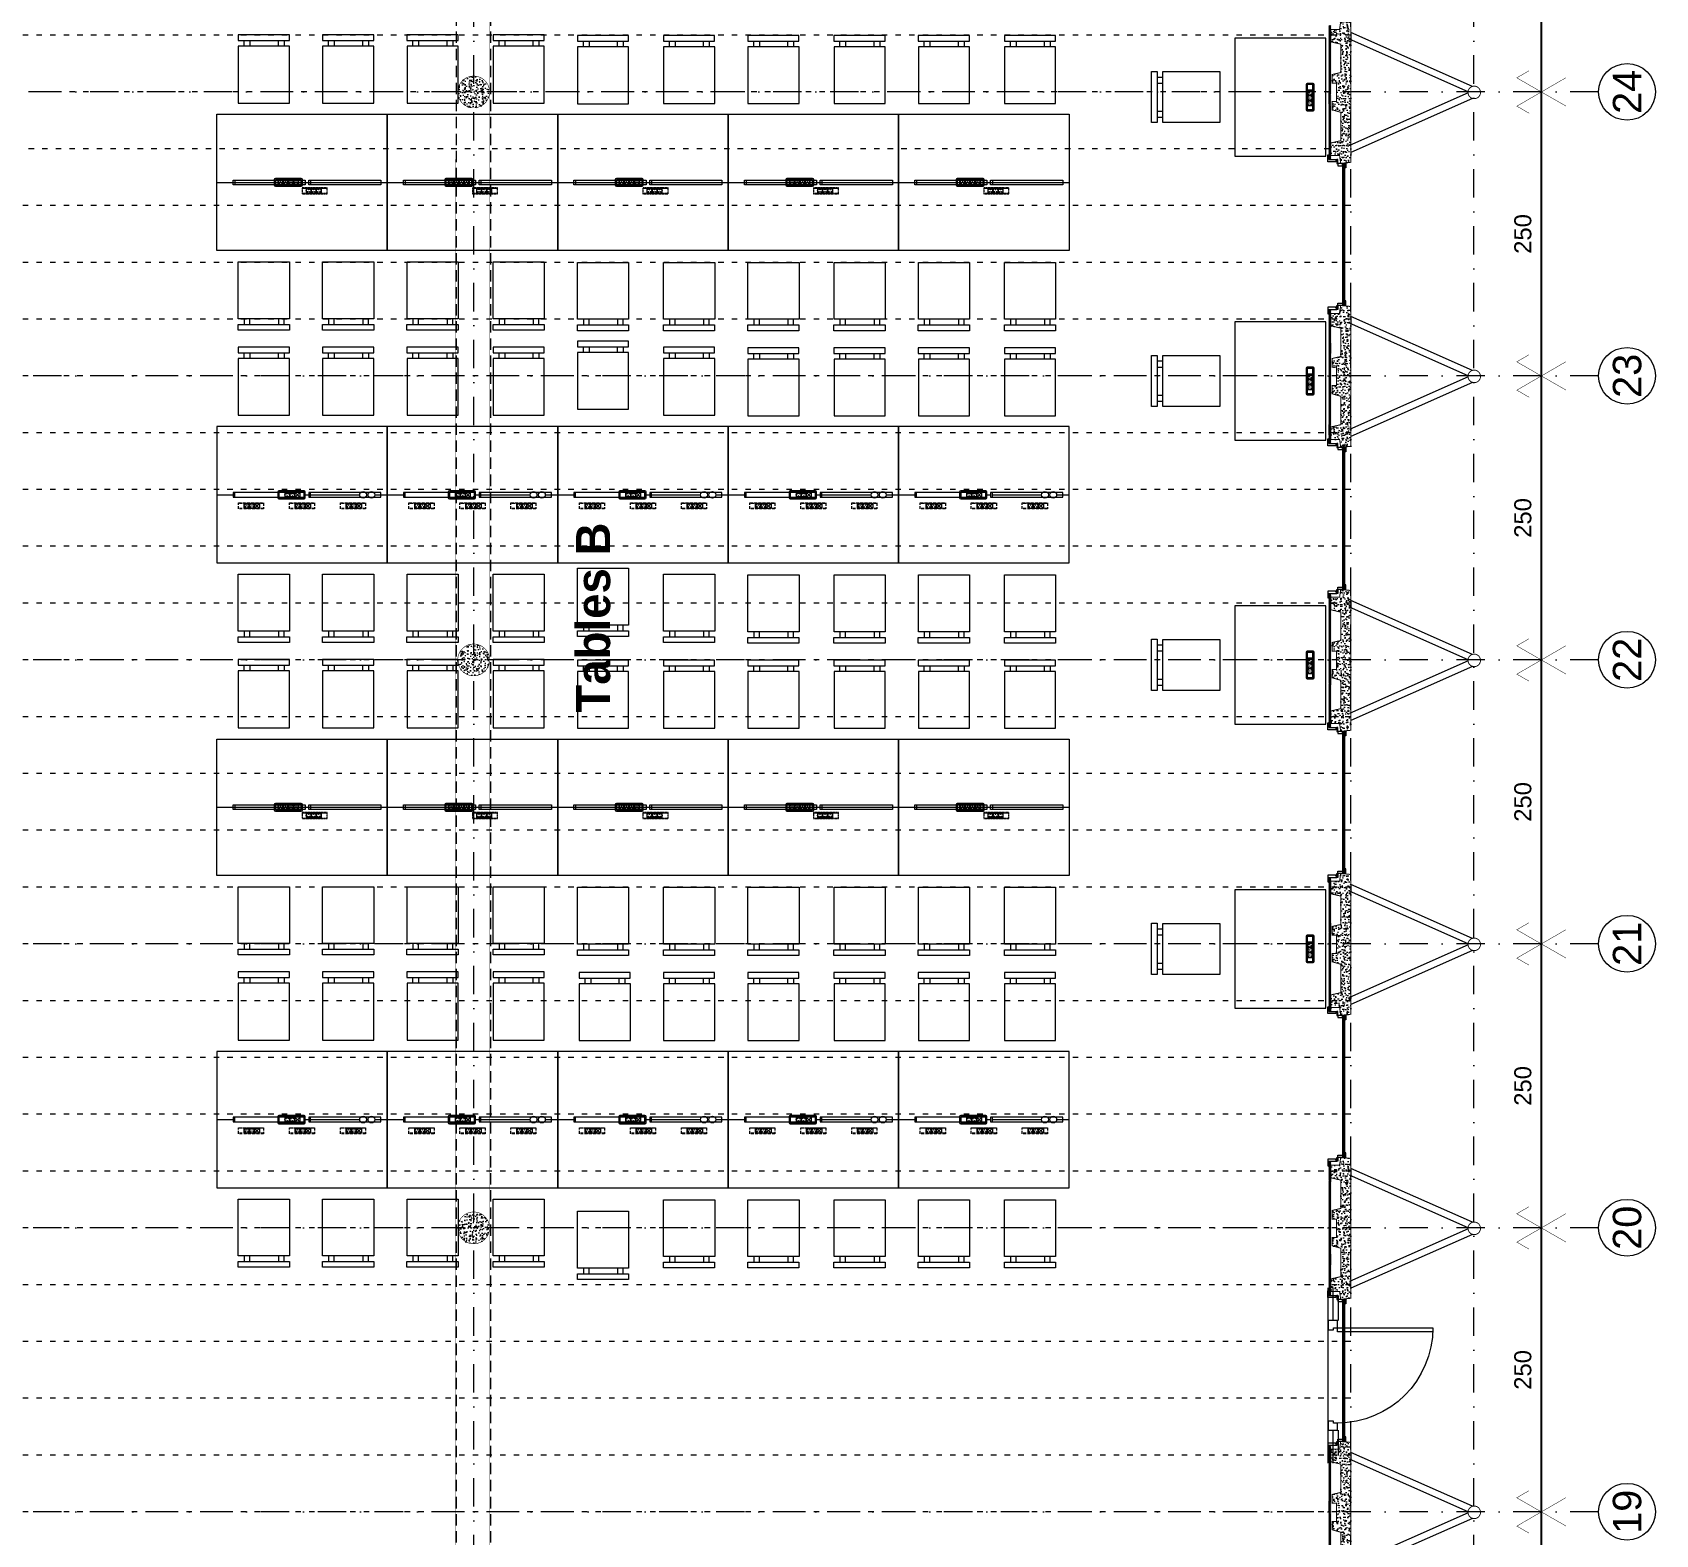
# Model space of a CAD drawing. Header units: millimetres. Extents: x 0 to 111176, y 95213 to 141729.
# Drawn here: x 56859 to 58288, y 113716 to 115038 of the extents above; entities that cross this region are included whole.
import ezdxf
from ezdxf.enums import TextEntityAlignment as Align

# ---------------------------------------------------------------- set-up
doc = ezdxf.new("R2010")
doc.units = ezdxf.units.MM
for name, pattern in [('ACAD_ISO03W100', [30, 12, -18]), ('CONTINU', [0]), ('DISCONTINU', [0.75, 0.5, -0.25]), ('HIDDEN2', [0.1875, 0.125, -0.0625]), ('TIRETPT2', [0.5, 0.25, -0.125, 0, -0.125])]:
    doc.linetypes.add(name, pattern=pattern)
doc.layers.get('Defpoints').update_dxf_attribs({"lineweight": 9})
doc.layers.add('CDP', color=7, linetype='Continuous', lineweight=9, true_color=0x364259)
doc.layers.add('STR_BOLLARD', color=7, linetype='Continuous', lineweight=9, true_color=0x1c1c1c)
for name, color, linetype, lineweight in [('CFO_ECL_Lampe-tables_Silvera', 2, 'Continuous', 9), ('CFO_PC_SILVERA', 232, 'Continuous', 9), ('MEN_Ext', 115, 'Continuous', 9), ('MOB_chaises-tables_Silvera', 27, 'Continuous', 9), ('MOB_texte_Silvera', 196, 'Continuous', 9), ('STR_BOLLARD_Axes', 252, 'Continuous', 9), ('STR_BOLLARD_projeté', 251, 'Continuous', 9)]:
    doc.layers.add(name, color=color, linetype=linetype, lineweight=lineweight)
doc.styles.add('Arial-15', font='arial.ttf', dxfattribs={"height": 15})
doc.styles.add('Arial-20', font='arial.ttf', dxfattribs={"height": 20})
doc.styles.add('BOLD', font='BOLD')
doc.dimstyles.new('Cote-15', dxfattribs={"dimtxt": 15, "dimasz": 15, "dimexe": 1.25, "dimexo": 0.625, "dimgap": 7.5, "dimtad": 1, "dimdec": 0, "dimrnd": 0.025, "dimtxsty": 'Arial-15', "dimblk": 'ARCHTICK', "dimcen": 2.5, "dimse1": 1, "dimse2": 1, "dimazin": 0, "dimtfac": 1, "dimtmove": 1, "dimatfit": 3, "dimfxl": 1, "dimarcsym": 0})

# ---------------------------------------------------------------- blocks, each defined once
blk = doc.blocks.new('Fenetres Ext')
for points in [[(14.09999999846332, 3.400000005214679), (14.09999999846332, 4.400000005214679), (18.09999999846332, 4.400000005214679), (18.09999999846332, 3.400000005214679)], [(14.09999999846332, 1.400000005214679), (139.0999999735504, 1.400000005214679), (139.0999999735504, 3.400000005214679), (14.09999999846332, 3.400000005214679), (14.09999999846332, 1.400000005214679)], [(14.09999999846332, -2.599999994785321), (16.09999999846332, -2.599999994785321), (16.09999999846332, 1.400000005214679), (14.09999999846332, 1.400000005214679)], [(139.0999999735504, 3.400000005214679), (139.0999999735504, 4.400000005214679), (135.0999999735504, 4.400000005214679), (135.0999999735504, 3.400000005214679)], [(139.0999999735504, -2.599999994785321), (137.0999999735504, -2.599999994785321), (137.0999999735504, 1.400000005214679), (139.0999999735504, 1.400000005214679)], [(6.599999998463318, -10.59999999478532), (10.59999999846332, -10.59999999478532), (10.59999999846332, -3.599999994785321), (11.59999999846332, -3.599999994785321), (11.59999999846332, -4.585936534454959), (12.59999999972251, -4.585936534454959), (12.59999999846332, -11.59999999478532), (6.599999998463318, -11.59999999478532)], [(10.59999999846332, -3.599999994785321), (14.09999999846332, -3.599999994785321), (14.09999999846332, -2.599999994785321), (10.59999999846332, -2.599999994785321), (10.59999999846332, -3.599999994785321)], [(142.5999999735504, -3.599999994785321), (139.0999999735504, -3.599999994785321), (139.0999999735504, -2.599999994785321), (142.5999999735504, -2.599999994785321), (142.5999999735504, -3.599999994785321)], [(146.5999999735504, -10.59999999478532), (142.5999999735504, -10.59999999478532), (142.5999999735504, -3.599999994785321), (141.5999999735504, -3.599999994785321), (141.5999999735504, -4.585936534454959), (140.5999999722912, -4.585936534454959), (140.5999999735504, -11.59999999478532), (146.5999999735504, -11.59999999478532)]]:
    blk.add_lwpolyline(points, close=True)
blk.add_lwpolyline([(14.09999999846332, 2.400000005214679), (139.0999999735504, 2.400000005214679)])
blk = doc.blocks.new('panneau+contreventement')
at = {"lineweight": 5}
h = blk.add_hatch(dxfattribs=at)
h.set_pattern_fill('AR-CONC', color=252, scale=0.04, angle=360, style=0)
h.set_pattern_definition([(49.99999999999994, (6.955815479159355e-08, 17.59999999470892), (7.287386759840159, -0.6375634215561317), [0.7619999999999998, -8.381999999999998]), (354.9999999999999, (6.955815479159355e-08, 17.59999999470892), (-1.409736856998765, 7.642273809561408), [0.6096, -6.7056233668]), (100.4514446999998, (0.6072803495580956, 17.54686985470835), (5.877649883614139, 7.004710076487798), [0.6476003520000001, -7.123609784]), (46.18419999999995, (6.955815479159355e-08, 19.63199999470817), (10.8431616356852, -1.681693117309098), [1.143, -12.573]), (96.63555760999995, (0.9035960695582617, 19.49185999470865), (9.49616536206013, 9.89704498390885), [0.9714009256, -10.6854243264]), (351.18415117, (6.955815479159355e-08, 19.63199999470817), (9.496165362599092, 9.897044983421296), [0.9143986827999999, -10.0583892768]), (20.99999999999999, (1.016000069557776, 19.12399999471018), (6.064575650765295, -4.090607927483512), [0.7619999999999999, -8.382]), (326, (1.016000069557776, 19.12399999471018), (2.472081133905891, 7.367518644892768), [0.6096, -6.7056]), (71.45144499999996, (1.521381373558143, 18.78311599870722), (8.53665677114865, 3.2769107554362), [0.647600352, -7.123597503999998]), (37.49999999999993, (6.955815479159355e-08, 17.59999999470892), (0.1235441300236765, 3.382201554926124), [0, -6.624319999999999, 0, -6.8072, 0, -6.731]), (7.499999999999964, (6.955815479159355e-08, 17.59999999470892), (2.672786500412234, 4.007222992724778), [0, -3.88112, 0, -6.47192, 0, -2.5654]), (327.4999999999998, (-2.265679930442275, 17.59999999470892), (5.423623806674856, -0.2291497597069439), [0, -2.54, 0, -7.9248, 0, -10.5156]), (317.4999999999999, (-3.281679930441896, 17.59999999470892), (5.925167255440723, 1.017059641333315), [0, -3.302, 0, -5.26288, 0, -7.4676])])
h.paths.add_polyline_path([(8.000000000007276, 16.62599197128293), (8.000000000007276, 12.62599197128293), (-8, 12.62599197128293), (-8, 16.62599197128293), (-15.27348650529757, 16.62599197128293), (-17.5, 9), (-42.54545454565005, 9), (-44.5, 17.59999999831052), (-55.5, 17.59999999831052), (-55.5, 10), (-62.5, 9), (-61.5, 0), (61.5, 0), (62.5, 9), (55.5, 10), (55.5, 17.59999999831052), (44.5, 17.59999999831052), (42.5, 9), (17.50000000000728, 9), (15.72651349470971, 16.62599197128293)])
at = {"layer": 'CDP'}
h = blk.add_hatch(dxfattribs=at)
h.set_pattern_fill('ANSI31', color=256, scale=5)
h.set_pattern_definition([(45, (0, 0), (-0.4419417382415922, 0.4419417382415922), [])])
h.paths.add_polyline_path([(-59, 17.59999999831052), (-59, 19.3999999983098), (58.99999999767169, 19.3999999983098), (58.99999999767169, 17.59999999831052)])
at = {"linetype": 'Continuous', "lineweight": 5, "const_width": 0.8799999952316284}
blk.add_lwpolyline([(8.000000000007276, 16.62599197128293), (8.000000000007276, 12.62599197128293), (-8, 12.62599197128293), (-8, 16.62599197128293), (-15.27348650529757, 16.62599197128293), (-17.5, 9), (-42.54545454565005, 9), (-44.5, 17.59999999831052), (-55.5, 17.59999999831052), (-55.5, 10), (-62.5, 9), (-61.5, 0), (61.5, 0), (62.5, 9), (55.5, 10), (55.5, 17.59999999831052), (44.5, 17.59999999831052), (42.5, 9), (17.50000000000728, 9), (15.72651349470971, 16.62599197128293)], close=True, dxfattribs=at)
for points in [[(-5.29915068641867, -107.0272467950708), (-52.79727948180198, 0.03446815508141299)], [(-0.5113040249361802, -103.0238181007117), (-46.75775930929467, 1.216600178464432)], [(0.5113040249361802, -103.0238181007117), (46.75775930929467, 1.216600178464432)], [(5.29915068641867, -107.0272467950708), (52.79727948180198, 0.03446815508141299)], [(52.79745963354026, 0), (46.20254036645974, 0)]]:
    blk.add_lwpolyline(points)
at = {"const_width": 0.8}
blk.add_lwpolyline([(4.886542232529791, -105.9757763550551, 128.1178204295244), (4.962955946750299, -106.1295426030811, 0.007805315424875689)], format="xyb", close=True, dxfattribs=at)
at = {"layer": 'CDP', "const_width": 0.2}
blk.add_lwpolyline([(-59, 17.59999999831052), (-59, 19.3999999983098), (58.99999999767169, 19.3999999983098), (58.99999999767169, 17.59999999831052), (-59, 17.59999999831052)], close=True, dxfattribs=at)
blk = doc.blocks.new('poteau')
at = {"layer": 'STR_BOLLARD', "lineweight": 5}
h = blk.add_hatch(dxfattribs=at)
h.set_pattern_fill('AR-CONC', color=252, scale=0.04, angle=359.9999999999999, style=0)
h.set_pattern_definition([(49.99999999999999, (-34103.71972945715, -3518.988229174639), (7.287386759840159, -0.6375634215561317), [0.762, -8.382000000000001]), (355, (-34103.71972945715, -3518.988229174639), (-1.409736856998765, 7.642273809561408), [0.6096, -6.7056233668]), (100.4514446999999, (-34103.11244917716, -3519.04135931464), (5.877649883614139, 7.004710076487798), [0.6476003520000001, -7.123609784]), (46.18419999999993, (-34103.71972945715, -3516.956229174639), (10.8431616356852, -1.681693117309098), [1.143, -12.573]), (96.63555760999996, (-34102.81613345716, -3517.096369174639), (9.49616536206013, 9.89704498390885), [0.9714009256, -10.6854243264]), (351.18415117, (-34103.71972945715, -3516.956229174639), (9.496165362599092, 9.897044983421296), [0.9143986828, -10.0583892768]), (21, (-34102.70372945715, -3517.46422917464), (6.064575650765295, -4.090607927483512), [0.762, -8.382000000000001]), (326, (-34102.70372945715, -3517.46422917464), (2.472081133905891, 7.367518644892768), [0.6096, -6.7056]), (71.45144499999996, (-34102.19834815315, -3517.805113170639), (8.53665677114865, 3.2769107554362), [0.6476003520000001, -7.123597503999999]), (37.49999999999994, (-34103.71972945715, -3518.988229174639), (0.1235441300236765, 3.382201554926124), [0, -6.62432, 0, -6.807200000000001, 0, -6.731000000000001]), (7.499999999999974, (-34103.71972945715, -3518.988229174639), (2.672786500412234, 4.007222992724778), [0, -3.88112, 0, -6.47192, 0, -2.5654]), (327.4999999999999, (-34105.98540945715, -3518.988229174639), (5.423623806674856, -0.2291497597069439), [0, -2.54, 0, -7.9248, 0, -10.5156]), (317.4999999999999, (-34107.00140945715, -3518.988229174639), (5.925167255440723, 1.017059641333315), [0, -3.302, 0, -5.26288, 0, -7.4676])])
edge = h.paths.add_edge_path()
edge.add_arc((2.613544936025392e-10, 6.674660824046441e-11), 13.99999999999927, 284.7547730335563, 644.0803509681097)
edge.add_arc((2.613806948659203e-10, 6.66435795437792e-11), 13.99999999999917, 284.0803509681096, 284.7547730335563)
at = {"layer": 'STR_BOLLARD', "lineweight": 5, "const_width": 0.5}
blk.add_lwpolyline([(3.565555101478822, -13.53834616259883, 339.820519298623), (3.405953449982917, -13.57937705112045, 0.002942729891838111)], format="xyb", close=True, dxfattribs=at)
blk = doc.blocks.new('Axe-construction')
at = {"const_width": 0.4}
for points in [[(-18.71420953128381, 10.80465391055782), (-12.47613968752262, 21.60930782111564), (12.47613968752262, -21.60930782111564)], [(18.71420953128381, 10.80465391055782), (12.47613968752262, 21.60930782111564), (-12.47613968752262, -21.60930782111564)]]:
    blk.add_lwpolyline(points, dxfattribs=at)
blk = doc.blocks.new('n°-axe')
at = {"layer": 'STR_BOLLARD_Axes', "linetype": 'CONTINU', "ltscale": 60}
blk.add_circle((0, -25), 25, dxfattribs=at)
at = {"layer": 'STR_BOLLARD_Axes', "style": 'Arial-20'}
blk.add_attdef('AXE', text='', height=25, dxfattribs=at).set_placement((0, -25), align=Align.MIDDLE_CENTER)
blk = doc.blocks.new('*D351')
at = {"layer": 'Defpoints', "color": 0, "transparency": 16777216}
for p in [(58187.28011794925, 115235.7010580787), (58187.2813799537, 115235.7010580639), (58187.27845848007, 114985.701058124)]:
    blk.add_point(p, dxfattribs=at)
at = {"layer": 'STR_BOLLARD_Axes', "color": 0, "lineweight": -2, "transparency": 16777216}
blk.add_line((58187.27719647562, 114985.7010581388), (58187.28011794925, 115235.7010580787), dxfattribs=at)
at = {"layer": 'STR_BOLLARD_Axes', "color": 0, "lineweight": 5, "transparency": 16777216, "insert": (58171.05592379572, 115110.7011476062), "char_height": 15, "attachment_point": 5, "rotation": 89.99933044756455, "style": 'Arial-15'}
blk.add_mtext('250', dxfattribs=at)
blk = doc.blocks.new('_None')
blk = doc.blocks.new('*D352')
at = {"layer": 'Defpoints', "color": 0, "transparency": 16777216}
for p in [(58187.27497457098, 114985.7010581845), (58187.27623657543, 114985.7010581697), (58187.2733151018, 114735.7010582299)]:
    blk.add_point(p, dxfattribs=at)
at = {"layer": 'STR_BOLLARD_Axes', "color": 0, "lineweight": -2, "transparency": 16777216}
blk.add_line((58187.27205309735, 114735.7010582446), (58187.27497457098, 114985.7010581845), dxfattribs=at)
at = {"layer": 'STR_BOLLARD_Axes', "color": 0, "lineweight": 5, "transparency": 16777216, "insert": (58171.05078041746, 114860.7011477121), "char_height": 15, "attachment_point": 5, "rotation": 89.99933044756455, "style": 'Arial-15'}
blk.add_mtext('250', dxfattribs=at)
blk = doc.blocks.new('*D353')
at = {"layer": 'Defpoints', "color": 0, "transparency": 16777216}
for p in [(58187.26983119271, 114735.7010582903), (58187.27109319717, 114735.7010582756), (58187.26817172354, 114485.7010583357)]:
    blk.add_point(p, dxfattribs=at)
at = {"layer": 'STR_BOLLARD_Axes', "color": 0, "lineweight": -2, "transparency": 16777216}
blk.add_line((58187.26690971908, 114485.7010583504), (58187.26983119271, 114735.7010582903), dxfattribs=at)
at = {"layer": 'STR_BOLLARD_Axes', "color": 0, "lineweight": 5, "transparency": 16777216, "insert": (58171.04563703919, 114610.7011478178), "char_height": 15, "attachment_point": 5, "rotation": 89.99933044756455, "style": 'Arial-15'}
blk.add_mtext('250', dxfattribs=at)
blk = doc.blocks.new('*D354')
at = {"layer": 'Defpoints', "color": 0, "transparency": 16777216}
for p in [(58187.26468781442, 114485.7010583961), (58187.2659498189, 114485.7010583814), (58187.26302834527, 114235.7010584415)]:
    blk.add_point(p, dxfattribs=at)
at = {"layer": 'STR_BOLLARD_Axes', "color": 0, "lineweight": -2, "transparency": 16777216}
blk.add_line((58187.26176634079, 114235.7010584562), (58187.26468781442, 114485.7010583961), dxfattribs=at)
at = {"layer": 'STR_BOLLARD_Axes', "color": 0, "lineweight": 5, "transparency": 16777216, "insert": (58171.04049366093, 114360.7011479237), "char_height": 15, "attachment_point": 5, "rotation": 89.99933044756455, "style": 'Arial-15'}
blk.add_mtext('250', dxfattribs=at)
blk = doc.blocks.new('*D355')
at = {"layer": 'Defpoints', "color": 0, "transparency": 16777216}
for p in [(58187.25954443609, 114235.7010585019), (58187.26080644062, 114235.7010584872), (58187.25788496698, 113985.7010585473)]:
    blk.add_point(p, dxfattribs=at)
at = {"layer": 'STR_BOLLARD_Axes', "color": 0, "lineweight": -2, "transparency": 16777216}
blk.add_line((58187.25662296246, 113985.701058562), (58187.25954443609, 114235.7010585019), dxfattribs=at)
at = {"layer": 'STR_BOLLARD_Axes', "color": 0, "lineweight": 5, "transparency": 16777216, "insert": (58171.03535028266, 114110.7011480295), "char_height": 15, "attachment_point": 5, "rotation": 89.99933044756288, "style": 'Arial-15'}
blk.add_mtext('250', dxfattribs=at)
blk = doc.blocks.new('*D356')
at = {"layer": 'Defpoints', "color": 0, "transparency": 16777216}
for p in [(58187.25440105791, 113985.7010586078), (58187.25566306236, 113985.701058593), (58187.25274158873, 113735.7010586531)]:
    blk.add_point(p, dxfattribs=at)
at = {"layer": 'STR_BOLLARD_Axes', "color": 0, "lineweight": -2, "transparency": 16777216}
blk.add_line((58187.25147958429, 113735.7010586679), (58187.25440105791, 113985.7010586078), dxfattribs=at)
at = {"layer": 'STR_BOLLARD_Axes', "color": 0, "lineweight": 5, "transparency": 16777216, "insert": (58171.03020690439, 113860.7011481353), "char_height": 15, "attachment_point": 5, "rotation": 89.99933044756455, "style": 'Arial-15'}
blk.add_mtext('250', dxfattribs=at)
blk = doc.blocks.new('*D357')
at = {"layer": 'Defpoints', "color": 0, "transparency": 16777216}
for p in [(58187.24925767965, 113735.7010587136), (58187.2505196841, 113735.7010586988), (58187.24759821047, 113485.7010587589)]:
    blk.add_point(p, dxfattribs=at)
at = {"layer": 'STR_BOLLARD_Axes', "color": 0, "lineweight": -2, "transparency": 16777216}
blk.add_line((58187.24633620602, 113485.7010587737), (58187.24925767965, 113735.7010587136), dxfattribs=at)
at = {"layer": 'STR_BOLLARD_Axes', "color": 0, "lineweight": 5, "transparency": 16777216, "insert": (58171.02506352615, 113610.7011482411), "char_height": 15, "attachment_point": 5, "rotation": 89.99933044756455, "style": 'Arial-15'}
blk.add_mtext('250', dxfattribs=at)
blk = doc.blocks.new('Chaise')
for points in [[(-55, 45.07200366808684), (-55, 0.07200366808683611), (-60, 0.07200366808683611), (-60, 45.07200366808684)], [(-50, 0.02530024529551156), (-50, 45.02530024529551), (0, 45.02530024529551), (0, 0)], [(-55, 34.80737518194655), (-50, 34.80737518194655), (-50, 39.80737518194655), (-55, 39.80737518194655)], [(-55, 4.807375181946554), (-50, 4.807375181946554), (-50, 9.807375181946554), (-55, 9.807375181946554)]]:
    blk.add_lwpolyline(points, close=True)
blk = doc.blocks.new('PO7C')
blk.add_lwpolyline([(0.8499999999974079, 7.993833010863), (0.8500000000008185, 0.6999999993420261), (5.343281372915953e-11, 0.6999999993914798), (0, 0), (0.7000000000005002, -3.922195901395753e-11), (0.7000000000005002, 0.3999999993617394), (0.5499999995356575, 0.3999999993617394), (0.5500000000381533, 7.99999999936324, -0.4142135623537333), (7.849999999555166, 0.6999999993630581), (7.849999999575061, 0.3999999993617394), (7.699999999110219, 0.3999999993617394), (7.699999999110219, -3.922195901395753e-11), (8.399999999110719, 0), (8.399999999056718, 0.6999999993914798), (7.849999999555166, 0.6999999993630581)], format="xyb")
blk = doc.blocks.new('bachmann 3 pc')
for p, q in [((231, 22.5), (10, 22.5)), ((231, -22.5), (10, -22.5))]:
    blk.add_line(p, q)
blk.add_lwpolyline([(10, -36.5), (231, -36.5, 0.414213562373095), (241, -26.5), (241, 26.5, 0.414213562373095), (231, 36.5), (10, 36.5, 0.414213562373095), (0, 26.5), (0, -26.5, 0.414213562373095)], format="xyb", close=True)
for points in [[(10, -26.5), (231, -26.5), (231, 26.5), (10, 26.5)], [(60.99438963260218, -22.5), (105.9943896326022, -22.5), (105.9943896326022, 22.5), (60.99438963260218, 22.5)], [(105.9943896326022, -22.5), (150.9943896326022, -22.5), (150.9943896326022, 22.5), (105.9943896326022, 22.5)], [(150.9943896326022, -22.5), (195.9943896326022, -22.5), (195.9943896326022, 22.5), (150.9943896326022, 22.5)]]:
    blk.add_lwpolyline(points, close=True)
for centre, radius in [((83.49438963260218, 0), 20.67260671219405), ((74.42471564869811, 8.781105417539948), 1.957086742030251), ((92.56406361650625, 8.781105417539948), 1.957086742030251), ((128.4943896326022, 0), 20.67260671219405), ((119.4247156486981, 8.781105417539948), 1.957086742030251), ((137.5640636165062, 8.781105417539948), 1.957086742030251), ((173.4943896326022, 0), 20.67260671219405), ((164.4247156486981, 8.781105417539948), 1.957086742030251), ((182.5640636165062, 8.781105417539948), 1.957086742030251), ((83.49438963260218, -8.887954373072716), 1.957086742030251), ((128.4943896326022, -8.887954373072716), 1.957086742030251), ((173.4943896326022, -8.887954373072716), 1.957086742030251)]:
    blk.add_circle(centre, radius)
blk = doc.blocks.new('Table_80x104_2')
blk.add_lwpolyline([(52, 80), (-52, 80), (-52, 0), (52, 0)], close=True)
at = {"layer": 'CFO_PC_SILVERA', "xscale": 0.1, "yscale": 0.1, "zscale": 0.1, "rotation": 180}
blk.add_blockref('bachmann 3 pc', (12.05000000000291, 13.65000000000055), dxfattribs=at)
blk = doc.blocks.new('Bachmann_4pc')
for p, q in [((-5457.863534077445, -12904.34051834786), (-5678.863534077445, -12904.34051834786)), ((-5457.863534077445, -12949.34051834786), (-5678.863534077445, -12949.34051834786))]:
    blk.add_line(p, q)
blk.add_lwpolyline([(-5678.863534077445, -12963.34051834786), (-5457.863534077445, -12963.34051834786, 0.414213562373095), (-5447.863534077445, -12953.34051834786), (-5447.863534077445, -12900.34051834786, 0.414213562373095), (-5457.863534077445, -12890.34051834786), (-5678.863534077445, -12890.34051834786, 0.414213562373095), (-5688.863534077445, -12900.34051834786), (-5688.863534077445, -12953.34051834786, 0.414213562373095)], format="xyb", close=True)
for points in [[(-5678.863534077445, -12953.34051834786), (-5457.863534077445, -12953.34051834786), (-5457.863534077445, -12900.34051834786), (-5678.863534077445, -12900.34051834786)], [(-5658.363534077445, -12949.34051834786), (-5613.363534077445, -12949.34051834786), (-5613.363534077445, -12904.34051834786), (-5658.363534077445, -12904.34051834786)], [(-5613.363534077445, -12949.34051834786), (-5568.363534077445, -12949.34051834786), (-5568.363534077445, -12904.34051834786), (-5613.363534077445, -12904.34051834786)], [(-5568.363534077445, -12949.34051834786), (-5523.363534077445, -12949.34051834786), (-5523.363534077445, -12904.34051834786), (-5568.363534077445, -12904.34051834786)], [(-5523.363534077445, -12949.34051834786), (-5478.363534077445, -12949.34051834786), (-5478.363534077445, -12904.34051834786), (-5523.363534077445, -12904.34051834786)]]:
    blk.add_lwpolyline(points, close=True)
for centre, radius in [((-5635.863534077445, -12926.84051834786), 20.67260671219405), ((-5644.933208061349, -12918.05941293032), 1.957086742030251), ((-5635.863534077445, -12935.72847272094), 1.957086742030251), ((-5626.793860093541, -12918.05941293032), 1.957086742030251), ((-5590.863534077445, -12926.84051834786), 20.67260671219405), ((-5599.933208061349, -12918.05941293032), 1.957086742030251), ((-5590.863534077445, -12935.72847272094), 1.957086742030251), ((-5581.793860093541, -12918.05941293032), 1.957086742030251), ((-5545.863534077445, -12926.84051834786), 20.67260671219405), ((-5554.933208061349, -12918.05941293032), 1.957086742030251), ((-5545.863534077445, -12935.72847272094), 1.957086742030251), ((-5536.793860093541, -12918.05941293032), 1.957086742030251), ((-5500.863534077445, -12926.84051834786), 20.67260671219405), ((-5509.933208061349, -12918.05941293032), 1.957086742030251), ((-5500.863534077445, -12935.72847272094), 1.957086742030251), ((-5491.793860093541, -12918.05941293032), 1.957086742030251)]:
    blk.add_circle(centre, radius)
blk = doc.blocks.new('bachmann 3 pc_bis')
at = {"linetype": 'DISCONTINU', "ltscale": 5}
blk.add_line((5.820766091346741e-11, 22.50000000000728), (-220.9999999999418, 22.50000000000728), dxfattribs=at)
at = {"linetype": 'Continuous', "ltscale": 5}
blk.add_line((5.820766091346741e-11, -22.49999999999272), (-220.9999999999418, -22.49999999999272), dxfattribs=at)
at = {"linetype": 'DISCONTINU', "ltscale": 5}
blk.add_lwpolyline([(-220.9999999999418, -26.49999999999272), (5.820766091346741e-11, -26.49999999999272), (5.820766091346741e-11, 26.5), (-220.9999999999418, 26.5)], close=True, dxfattribs=at)
at = {"linetype": 'Continuous', "ltscale": 5}
for points in [[(-170.0056103672832, -22.49999999999272), (-125.0056103672832, -22.49999999999272), (-125.0056103672832, 22.50000000000728), (-170.0056103672832, 22.50000000000728)], [(-125.0056103672832, -22.49999999999272), (-80.00561036728323, -22.49999999999272), (-80.00561036728323, 22.50000000000728), (-125.0056103672832, 22.50000000000728)], [(-80.00561036728323, -22.49999999999272), (-35.00561036728323, -22.49999999999272), (-35.00561036728323, 22.50000000000728), (-80.00561036728323, 22.50000000000728)]]:
    blk.add_lwpolyline(points, close=True, dxfattribs=at)
for centre, radius in [((-147.5056103672832, 7.275957614183426e-12), 20.67260671219405), ((-156.5752843512455, 8.781105417539948), 1.957086742030252), ((-138.4359363834374, 8.781105417539948), 1.957086742030252), ((-102.5056103672832, 7.275957614183426e-12), 20.67260671219405), ((-111.5752843512455, 8.781105417539948), 1.957086742030252), ((-93.43593638343737, 8.781105417539948), 1.957086742030252), ((-57.50561036728323, 7.275957614183426e-12), 20.67260671219405), ((-66.5752843512455, 8.781105417539948), 1.957086742030252), ((-48.43593638343737, 8.781105417539948), 1.957086742030252), ((-147.5056103672832, -8.887954373072716), 1.957086742030252), ((-102.5056103672832, -8.887954373072716), 1.957086742030252), ((-57.50561036728323, -8.887954373072716), 1.957086742030252)]:
    blk.add_circle(centre, radius, dxfattribs=at)
blk = doc.blocks.new('table_120x150_1')
at = {"layer": 'CFO_ECL_Lampe-tables_Silvera'}
for points in [[(14.2599989724622, 2.100000000000364), (14.2599989724622, -2.100000000000364), (15.7599989724622, -2.100000000000364), (15.7599989724622, 2.100000000000364)], [(14.2599989724622, -2), (77.7599989724622, -2), (77.7599989724622, 2), (14.2599989724622, 2)], [(80.95999897245929, 2.100000000000364), (80.95999897245929, -2.100000000000364), (82.45999897245929, -2.100000000000364), (82.45999897245929, 2.100000000000364)], [(80.95999897245929, -2), (144.4599989724593, -2), (144.4599989724593, 2), (80.95999897245929, 2)]]:
    blk.add_lwpolyline(points, close=True, dxfattribs=at)
at = {"layer": 'MOB_chaises-tables_Silvera'}
blk.add_line((0, 0), (150, 0), dxfattribs=at)
blk.add_lwpolyline([(0, -60), (150, -60), (150, 60), (0, 60)], close=True, dxfattribs=at)
at = {"layer": 'CFO_PC_SILVERA', "yscale": 0.1, "zscale": 0.1}
for name, p, xscale in [('Bachmann_4pc', (619.7863534077405, 1292.684051834786), 0.1), ('bachmann 3 pc_bis', (75.00000000000364, 7.264599134810851), -0.1)]:
    blk.add_blockref(name, p, dxfattribs=dict(at, xscale=xscale))
blk = doc.blocks.new('bachmann 2pc')
for p, q in [((0, 26.5), (0, -26.5)), ((231, 36.5), (10, 36.5)), ((231, 26.5), (10, 26.5)), ((10, 26.5), (10, -26.5)), ((231, 22.5), (10, 22.5)), ((150.9943896326022, 22.5), (105.9943896326022, 22.5)), ((105.9943896326022, 22.5), (105.9943896326022, -22.5)), ((150.9943896326022, -22.5), (150.9943896326022, 22.5)), ((195.9943896326022, 22.5), (150.9943896326022, 22.5)), ((150.9943896326022, 22.5), (150.9943896326022, -22.5)), ((150.9943896326022, 22.5), (195.9943896326022, -22.5)), ((195.9943896326022, 22.5), (150.9943896326022, -22.5)), ((195.9943896326022, -22.5), (195.9943896326022, 22.5)), ((231, -26.5), (231, 26.5)), ((241, -26.5), (241, 26.5)), ((231, -22.5), (10, -22.5)), ((10, -26.5), (231, -26.5)), ((10, -36.5), (231, -36.5)), ((105.9943896326022, -22.5), (150.9943896326022, -22.5)), ((150.9943896326022, -22.5), (195.9943896326022, -22.5))]:
    blk.add_line(p, q)
blk.add_lwpolyline([(60.99438963260218, -22.5), (105.9943896326022, -22.5), (105.9943896326022, 22.5), (60.99438963260218, 22.5)], close=True)
for centre, radius in [((83.49438963260218, 0), 20.67260671219405), ((74.42471564869811, 8.781105417539948), 1.957086742030251), ((92.56406361650625, 8.781105417539948), 1.957086742030251), ((128.4943896326022, 0), 20.67260671219405), ((119.4247156486981, 8.781105417539948), 1.957086742030251), ((137.5640636165062, 8.781105417539948), 1.957086742030251), ((83.49438963260218, -8.887954373072716), 1.957086742030251), ((128.4943896326022, -8.887954373072716), 1.957086742030251)]:
    blk.add_circle(centre, radius)
for centre, start, end in [((10, 26.5), 90, 180), ((231, 26.5), 0, 90), ((10, -26.5), 180, 270), ((231, -26.5), 270, 0)]:
    blk.add_arc(centre, 10, start, end)
blk = doc.blocks.new('Bachmann 2pc_goulotte')
at = {"linetype": 'DISCONTINU', "ltscale": 5}
for p, q in [((22.09999999999854, 5.299999999999272), (0, 5.299999999999272)), ((0, 5.299999999999272), (0, 0)), ((22.09999999999854, 4.899999999999636), (0, 4.899999999999636)), ((22.09999999999854, 0.3999999999996362), (0, 0.3999999999996362)), ((0, 0), (22.09999999999854, 0)), ((22.09999999999854, 0), (22.09999999999854, 5.299999999999272))]:
    blk.add_line(p, q, dxfattribs=at)
for p, q in [((14.09943896326149, 4.899999999999636), (9.599438963261491, 4.899999999999636)), ((9.599438963261491, 4.899999999999636), (9.599438963261491, 0.3999999999996362)), ((9.599438963261491, 0.3999999999996362), (14.09943896326149, 0.3999999999996362)), ((14.09943896326149, 0.3999999999996362), (14.09943896326149, 4.899999999999636)), ((18.59943896326149, 4.899999999999636), (14.09943896326149, 4.899999999999636)), ((14.09943896326149, 4.899999999999636), (14.09943896326149, 0.3999999999996362)), ((14.09943896326149, 4.899999999999636), (18.59943896326149, 0.3999999999996362)), ((18.59943896326149, 4.899999999999636), (14.09943896326149, 0.3999999999996362)), ((14.09943896326149, 0.3999999999996362), (18.59943896326149, 0.3999999999996362)), ((18.59943896326149, 0.3999999999996362), (18.59943896326149, 4.899999999999636))]:
    blk.add_line(p, q)
blk.add_lwpolyline([(5.099438963261491, 0.3999999999996362), (9.599438963261491, 0.3999999999996362), (9.599438963261491, 4.899999999999636), (5.099438963261491, 4.899999999999636)], close=True)
for centre, radius in [((7.349438963261491, 2.649999999999636), 2.067260671219405), ((6.442471564871084, 3.528110541753449), 0.1957086742030252), ((7.349438963261491, 1.761204562692001), 0.1957086742030252), ((8.256406361651898, 3.528110541753449), 0.1957086742030252), ((11.84943896326149, 2.649999999999636), 2.067260671219405), ((10.94247156487108, 3.528110541753449), 0.1957086742030252), ((11.84943896326149, 1.761204562692001), 0.1957086742030252), ((12.7564063616519, 3.528110541753449), 0.1957086742030252)]:
    blk.add_circle(centre, radius)
blk = doc.blocks.new('table_120x150_2')
blk.add_line((37071.47786474264, 5913.324437482308), (37072.77786474264, 5913.324437482308))
at = {"layer": 'CFO_ECL_Lampe-tables_Silvera'}
for points in [[(36953.97786474264, 5915.424437482308), (36953.97786474264, 5911.224437482309), (36955.47786474264, 5911.224437482309), (36955.47786474264, 5915.424437482308)], [(36953.97786474264, 5911.324437482308), (37017.47786474264, 5911.324437482308), (37017.47786474264, 5915.324437482308), (36953.97786474264, 5915.324437482308)], [(37020.67786474264, 5915.424437482308), (37020.67786474264, 5911.224437482309), (37022.17786474264, 5911.224437482309), (37022.17786474264, 5915.424437482308)], [(37020.67786474264, 5911.324437482308), (37084.17786474264, 5911.324437482308), (37084.17786474264, 5915.324437482308), (37020.67786474264, 5915.324437482308)]]:
    blk.add_lwpolyline(points, close=True, dxfattribs=at)
at = {"layer": 'MOB_chaises-tables_Silvera'}
for p, q in [((36939.71786577017, 5913.324437482308), (36953.97786474264, 5913.324437482308)), ((37017.47786474264, 5913.324437482308), (37020.67786474264, 5913.324437482308)), ((37022.17786474264, 5913.324437482308), (37065.47786474264, 5913.324437482308)), ((37078.77786474264, 5913.324437482308), (37089.71786577017, 5913.324437482308))]:
    blk.add_line(p, q, dxfattribs=at)
blk.add_lwpolyline([(36939.71786577017, 5853.324437482308), (37089.71786577017, 5853.324437482308), (37089.71786577017, 5973.324437482308), (36939.71786577017, 5973.324437482308)], close=True, dxfattribs=at)
for centre in [(37068.47786474264, 5913.324437482308), (37075.77786474264, 5913.324437482308)]:
    blk.add_circle(centre, 3, dxfattribs=at)
at = {"layer": 'CFO_PC_SILVERA', "xscale": 0.1, "yscale": 0.1, "zscale": 0.1}
blk.add_blockref('bachmann 2pc', (36993.37786474264, 5913.324437482308), dxfattribs=at)
at = {"layer": 'CFO_PC_SILVERA', "ltscale": 5, "xscale": -1, "rotation": 180}
for p in [(36958.80886113213, 5906.202958431574), (37003.65685285407, 5906.202958431574), (37048.504844576, 5906.202958431574)]:
    blk.add_blockref('Bachmann 2pc_goulotte', p, dxfattribs=at)

msp = doc.modelspace()

# ---------------------------------------------------------------- linework, layer by layer
at = {"layer": 'MEN_Ext'}
for p, q in [((57999.73581718452, 113778.7164126563), (57999.73581718452, 113932.9081891138)), ((58004.16430162585, 113904.1230402456), (58004.16430162585, 113932.9081891138)), ((58008.59278606719, 113926.2654624518), (58008.59278606719, 113904.1230402456)), ((58004.16430162585, 113778.7164126563), (58004.16430162585, 113807.5015615246)), ((58008.59278606719, 113807.5015615246), (58008.59278606719, 113785.3591393183))]:
    msp.add_line(p, q, dxfattribs=at)
at = {"layer": 'MOB_chaises-tables_Silvera', "lineweight": 5}
msp.add_lwpolyline([(57771.66874702882, 114600.2280952556), (57771.66874702882, 114650.2280952556)], dxfattribs=at)
at = {"layer": 'STR_BOLLARD', "linetype": 'HIDDEN2', "ltscale": 80}
for points in [[(57232.52399620151, 109988.8081859174), (57232.80216898685, 117206.6703891748)], [(57262.5239962238, 109988.8081859174), (57262.80216850244, 117206.6572408184)]]:
    msp.add_lwpolyline(points, dxfattribs=at)
at = {"layer": 'STR_BOLLARD_Axes', "linetype": 'TIRETPT2', "ltscale": 100}
for points in [[(57247.70692395439, 109131.277971965), (57247.70692395438, 117376.150967291)], [(58019.71048260501, 109131.2603980209), (58019.70688306889, 117376.150967291)], [(58127.71048260501, 109131.2604451713), (58127.7068830689, 117376.150967291)], [(58237.68857565644, 114985.7000210108), (55817.81670324404, 114985.7498062764)], [(58237.68343227818, 114735.7000211166), (55817.81155986578, 114735.7498063822)], [(58237.67828889992, 114485.7000212224), (55817.8064164875, 114485.749806488)], [(58237.67314552165, 114235.7000213283), (55817.80127310924, 114235.7498065939)], [(58237.66800214339, 113985.7000214341), (55817.79612973097, 113985.7498066997)], [(58237.66285876511, 113735.7000215399), (55817.79098635271, 113735.7498068055)]]:
    msp.add_lwpolyline(points, dxfattribs=at)
at = {"layer": 'STR_BOLLARD_projeté', "linetype": 'ACAD_ISO03W100', "ltscale": 3, "const_width": 0.1}
for points in [[(57231.66671122209, 117196.2198826507), (57231.66874702882, 111987.4044806367)], [(57261.66671122209, 117196.2102481276), (57261.66874702882, 111987.404480633)]]:
    msp.add_lwpolyline(points, dxfattribs=at)
at = {"layer": 'STR_BOLLARD_projeté', "color": 252, "linetype": 'ACAD_ISO03W100', "lineweight": 5, "ltscale": 0.4}
for points in [[(58019.71048260501, 115035.7081884149), (55975.70886866737, 115035.7081884149)], [(58000.80308939109, 114985.7081884149), (55975.70886866737, 114985.7081884149)], [(58000.80308939109, 114935.7081884149), (55975.70886866737, 114935.7081884149)], [(58019.71048260501, 114885.7081884149), (55975.70886866737, 114885.7081884149)], [(58019.71048260501, 114835.7081884149), (55993.81409534726, 114835.7081884149)], [(58019.71048260501, 114785.7081884149), (55993.81409534726, 114785.7081884149)], [(58019.71048260501, 114735.7081884149), (55993.81409534726, 114735.7081884149)], [(58019.71048260501, 114685.7081886865), (55993.81409534726, 114685.7081886865)], [(58019.71048260501, 114635.7081886865), (55993.81409534726, 114635.7081886865)], [(58019.71048260501, 114585.7081886865), (55993.81409534726, 114585.7081886865)], [(58019.71048260501, 114535.7081886865), (55993.81409534726, 114535.7081886865)], [(58019.71048260501, 114485.7081886865), (55993.81409534726, 114485.7081886865)], [(58019.71048260501, 114435.7081886865), (55993.81409534726, 114435.7081886865)], [(58019.71048260501, 114385.7081886865), (55993.81409534726, 114385.7081886865)], [(58019.71048260501, 114335.7081886865), (55993.81409534726, 114335.7081886865)], [(58019.71048260501, 114285.7081886865), (55993.81409534726, 114285.7081886865)], [(58019.71048260501, 114235.7081886865), (55993.81409534726, 114235.7081886865)], [(58019.71048260501, 114185.7081886865), (55993.81409534726, 114185.7081886865)], [(58019.71048260501, 114135.7081886865), (55993.81409534726, 114135.7081886865)], [(58019.71048260501, 114085.7081886865), (55993.81409534726, 114085.7081886865)], [(58019.71048260501, 114035.7081886865), (55993.81409534726, 114035.7081886865)], [(58019.71048260501, 113985.7081886865), (55993.81409534726, 113985.7081886865)], [(58019.71048260501, 113935.7081886865), (55993.81409534726, 113935.7081886865)], [(58019.71048260501, 113885.7081886865), (55993.81409534726, 113885.7081886865)], [(58019.71048260501, 113835.7081886865), (55993.81409534726, 113835.7081886865)], [(58019.71048260501, 113785.7081886865), (55993.81409534726, 113785.7081886865)], [(58019.71048260501, 113735.7081886865), (55993.81409534726, 113735.7081886865)]]:
    msp.add_lwpolyline(points, dxfattribs=at)

# ---------------------------------------------------------------- block references
at = {"layer": 'CDP', "ltscale": 5, "xscale": -1, "rotation": 180}
for p in [(57021.66874702882, 114906.0559458113), (57171.66874702882, 114906.0559458113), (57321.66874702882, 114906.0559458113), (57471.66874702882, 114906.0559458113), (57621.66874702882, 114906.0559458113), (57021.66874702882, 114356.0559460829), (57171.66874702882, 114356.0559460829), (57321.66874702882, 114356.0559460829), (57471.66874702882, 114356.0559460829), (57621.66874702882, 114356.0559460829)]:
    msp.add_blockref('table_120x150_1', p, dxfattribs=at)
at = {"layer": 'CDP', "ltscale": 5}
for p in [(20081.95088125865, 108717.7315086006), (20231.95088125865, 108717.7315086006), (20381.95088125865, 108717.7315086006), (20531.95088125865, 108717.7315086006), (20681.95088125865, 108717.7315086006), (20081.95088125865, 108167.7315086006), (20231.95088125865, 108167.7315086006), (20381.95088125865, 108167.7315086006), (20531.95088125865, 108167.7315086006), (20681.95088125865, 108167.7315086006)]:
    msp.add_blockref('table_120x150_2', p, dxfattribs=at)
at = {"layer": 'MEN_Ext', "rotation": 270}
for p in [(58010.9070268605, 114936.9081889829), (58010.90702685934, 114686.9081890078), (58010.9070268584, 114436.9081890327), (58010.90702685317, 114186.9081890512), (58010.90702684957, 113936.9081890761)]:
    msp.add_blockref('Fenetres Ext', p, dxfattribs=at)
at = {"layer": 'MEN_Ext', "xscale": 11.5025569919554, "yscale": 11.5025569919554, "zscale": 11.5025569919554, "rotation": 270}
msp.add_blockref('PO7C', (57999.73581718497, 113904.1230402462), dxfattribs=at)
at = {"layer": 'MOB_chaises-tables_Silvera', "lineweight": 5, "xscale": -1, "rotation": 90}
for p in [(57085.62821033527, 114975.8732696741), (57159.84640877045, 114975.8732696741), (57234.06460720563, 114975.873269674), (57309.84640877045, 114975.873269674), (57384.06460720563, 114975.368006056), (57459.84640877045, 114975.5506821933), (57534.06460720563, 114975.5506821933), (57609.84640877045, 114975.5506821933), (57684.06460720563, 114975.5506821933), (57759.84640877045, 114975.5506821933), (57384.06460720563, 114706.3785332921), (57085.62821033527, 114701.0559460829), (57159.84640877045, 114701.0559460829), (57234.06460720563, 114701.0559460829), (57309.84640877045, 114701.0559460829), (57459.84640877045, 114701.0559460829), (57534.06460720563, 114700.5506824648), (57609.84640877045, 114700.5506824648), (57684.06460720563, 114700.5506824648), (57759.84640877045, 114700.5506824648), (57085.62821033527, 114426.0559460829), (57159.84640877045, 114426.0559460829), (57234.06460720563, 114426.0559460829), (57309.84640877045, 114426.0559460829), (57384.06460720563, 114425.5506824648), (57459.84640877045, 114425.5506824648), (57534.06460720563, 114425.5506824648), (57609.84640877045, 114425.5506824648), (57684.06460720563, 114425.5506824648), (57759.84640877045, 114425.5506824648), (57085.62821033527, 114151.0559460829), (57159.84640877045, 114151.0559460829), (57234.06460720563, 114151.0559460829), (57309.84640877045, 114151.0559460829), (57385.62821033527, 114150.5506824648), (57459.84640877045, 114150.5506824648), (57534.06460720563, 114150.5506824648), (57609.84640877045, 114150.5506824648), (57684.06460720563, 114150.5506824648), (57759.84640877045, 114150.5506824648)]:
    msp.add_blockref('Chaise', p, dxfattribs=at)
at = {"layer": 'MOB_chaises-tables_Silvera', "ltscale": 5, "rotation": 90}
for p in [(57997.4643016307, 114981.2002723745), (57997.46430162361, 114731.2542305588), (57997.4643016307, 114481.2542308304), (57997.46430162361, 114231.2542308304)]:
    msp.add_blockref('Table_80x104_2', p, dxfattribs=at)
at = {"layer": 'MOB_chaises-tables_Silvera', "lineweight": 5}
for p in [(57904.22494487728, 114958.7675816822), (57904.22494487576, 114708.7675816126), (57904.22494488437, 114458.7675818842), (57904.22494487728, 114208.7675816625)]:
    msp.add_blockref('Chaise', p, dxfattribs=at)
at = {"layer": 'MOB_chaises-tables_Silvera', "lineweight": 5, "rotation": 90}
for p in [(57085.62821033527, 114836.0559458113), (57159.84640877045, 114836.0559458113), (57234.06460720563, 114836.0559458113), (57309.84640877045, 114836.0559458113), (57384.06460720563, 114835.5506821933), (57459.84640877045, 114835.5506821933), (57534.06460720563, 114835.5506821933), (57609.84640877045, 114835.5506821933), (57684.06460720563, 114835.5506821933), (57759.84640877045, 114835.5506821933), (57384.06460720563, 114566.3785332921), (57085.62821033527, 114561.0559460829), (57159.84640877045, 114561.0559460829), (57234.06460720563, 114561.0559460829), (57309.84640877045, 114561.0559460829), (57459.84640877045, 114561.0559460829), (57534.06460720563, 114560.5506824648), (57609.84640877045, 114560.5506824648), (57684.06460720563, 114560.5506824648), (57759.84640877045, 114560.5506824648), (57085.62821033527, 114286.0559460829), (57159.84640877045, 114286.0559460829), (57234.06460720563, 114286.0559460829), (57309.84640877045, 114286.0559460829), (57384.06460720563, 114285.5506824648), (57459.84640877045, 114285.5506824648), (57534.06460720563, 114285.5506824648), (57609.84640877045, 114285.5506824648), (57684.06460720563, 114285.5506824648), (57759.84640877045, 114285.5506824648), (57085.62821033527, 114011.0559460829), (57159.84640877045, 114011.0559460829), (57234.06460720563, 114011.0559460829), (57309.84640877045, 114011.0559460829), (57459.84640877045, 114010.5506824648), (57534.06460720563, 114010.5506824648), (57609.84640877045, 114010.5506824648), (57684.06460720563, 114010.5506824648), (57759.84640877045, 114010.5506824648), (57384.06460720563, 114000.3637353937)]:
    msp.add_blockref('Chaise', p, dxfattribs=at)
at = {"layer": 'STR_BOLLARD', "rotation": 90}
for p in [(58019.70702685141, 114985.3081889695), (58019.70702685024, 114735.3081889944), (58019.70702685106, 114485.3081890216), (58019.70702684978, 114235.3081890465), (58019.70702684873, 113985.3081890714), (58019.70702685065, 113735.3081890932)]:
    msp.add_blockref('panneau+contreventement', p, dxfattribs=at)
at = {"layer": 'STR_BOLLARD'}
for p in [(57247.67947180152, 114985.7081884149), (57247.67947180152, 114485.7081884149), (57247.67947180152, 113985.7081884149)]:
    msp.add_blockref('poteau', p, dxfattribs=at)
at = {"layer": 'STR_BOLLARD_Axes', "rotation": 90.11948235443874}
for p, values in [((58237.68852130265, 114985.7526693229), {'AXE': '24'}), ((58237.68337792438, 114735.7526694287), {'AXE': '23'}), ((58237.67823454612, 114485.7526695346), {'AXE': '22'}), ((58237.67309116785, 114235.7526696404), {'AXE': '21'}), ((58237.66794778959, 113985.7526697462), {'AXE': '20'}), ((58237.66280441132, 113735.752669852), {'AXE': '19'})]:
    msp.add_blockref('n°-axe', p, dxfattribs=at).add_auto_attribs(values)
at = {"layer": 'STR_BOLLARD_Axes', "linetype": 'CONTINU', "ltscale": 60, "rotation": 90.11937587662973}
for p in [(58187.27719647554, 114985.7010581388), (58187.27205309727, 114735.7010582446), (58187.26690971901, 114485.7010583504), (58187.26176634074, 114235.7010584562), (58187.25662296248, 113985.701058562), (58187.25147958421, 113735.7010586678)]:
    msp.add_blockref('Axe-construction', p, dxfattribs=at)

# ---------------------------------------------------------------- texts
at = {"layer": 'MOB_texte_Silvera', "ltscale": 0.1, "insert": (57353.00753334496, 114522.9745414472), "char_height": 30, "attachment_point": 5, "rotation": 90, "style": 'BOLD'}
msp.add_mtext_dynamic_manual_height_columns('Tables B', width=201.7077912874811, gutter_width=12.5, heights=[0], dxfattribs=at)

# ---------------------------------------------------------------- dimensions: what is measured, and where the dimension line sits
at = {"layer": 'STR_BOLLARD_Axes', "lineweight": 5}
for base, p1, p2, angle, picture, middle in [((58187.28011794925, 115235.7010580787), (58187.27845848005, 114985.701058124), (58187.28137995368, 115235.7010580639), 89.99933044756288, '*D351', (58178.71451861102, 115110.7010581087)), ((58187.27497457098, 114985.7010581845), (58187.27331510179, 114735.7010582298), (58187.27623657542, 114985.7010581697), 89.99933044756455, '*D352', (58178.70937523276, 114860.7010582145)), ((58187.26983119271, 114735.7010582903), (58187.26817172352, 114485.7010583356), (58187.27109319715, 114735.7010582755), 89.99933044756288, '*D353', (58178.70423185449, 114610.7010583203)), ((58187.26468781442, 114485.7010583961), (58187.26302834526, 114235.7010584415), (58187.26594981889, 114485.7010583814), 89.99933044756455, '*D354', (58178.69908847623, 114360.7010584261)), ((58187.25954443609, 114235.7010585019), (58187.25788496699, 113985.7010585473), (58187.26080644062, 114235.7010584872), 89.99933044756288, '*D355', (58178.69394509796, 114110.701058532)), ((58187.25440105791, 113985.7010586078), (58187.25274158872, 113735.7010586531), (58187.25566306235, 113985.701058593), 89.99933044756455, '*D356', (58178.68880171969, 113860.7010586378)), ((58187.24925767965, 113735.7010587136), (58187.24759821046, 113485.7010587589), (58187.25051968409, 113735.7010586988), 89.99933044756455, '*D357', (58178.68365834146, 113610.7010587436))]:
    dim = msp.add_linear_dim(base=base, p1=p1, p2=p2, angle=angle, dimstyle='Cote-15', override={"dimgap": 0, "dimblk1": 'None', "dimblk2": 'None', "dimsah": 1}, dxfattribs=at)
    dim.commit()
    dim.dimension.update_dxf_attribs({"geometry": picture, "text_midpoint": middle, "dimtype": 161})

doc.saveas('drawing.dxf')
